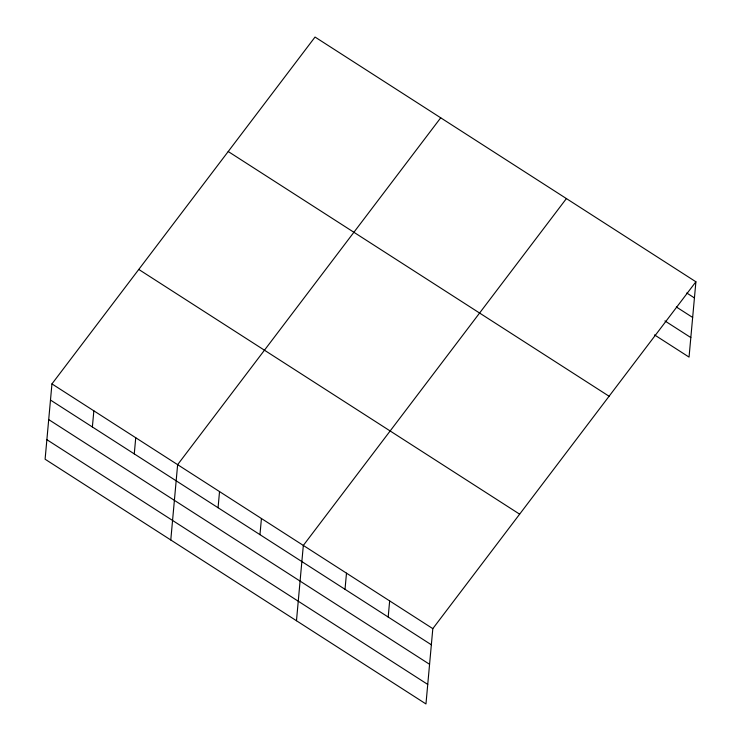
<?xml version="1.0" encoding="UTF-8"?>
<svg xmlns="http://www.w3.org/2000/svg" width="741" height="741" viewBox="0 0 741 741"><rect width="100%" height="100%" fill="white"/><g stroke="black" fill="none" stroke-linecap="round" stroke-linejoin="round"><path stroke-width="1.11" d="M51.953 383.903L45.099 459.216L425.964 703.95L432.818 628.637L695.901 281.784L315.036 37.05L51.953 383.903L432.818 628.637M92.375 426.973L93.848 410.829M134.269 453.9L135.742 437.746M170.782 539.976L177.636 464.663L440.719 117.81M218.067 507.733L219.531 491.589M259.961 534.659L261.434 518.505M296.474 620.745L303.328 545.432L566.411 198.569M345.019 589.317L346.492 573.163M388.191 617.049L389.655 600.905M695.901 281.784L689.047 357.097L654.516 334.904M686.759 293.001L694.437 297.928M676.348 306.978L692.659 317.454M664.927 320.927L690.825 337.572M228.219 151.516L609.083 396.24M138.771 269.446L519.636 514.171M50.481 400.057L431.355 644.781M48.702 419.582L429.576 664.307M46.878 439.691L427.742 684.425"/></g></svg>
